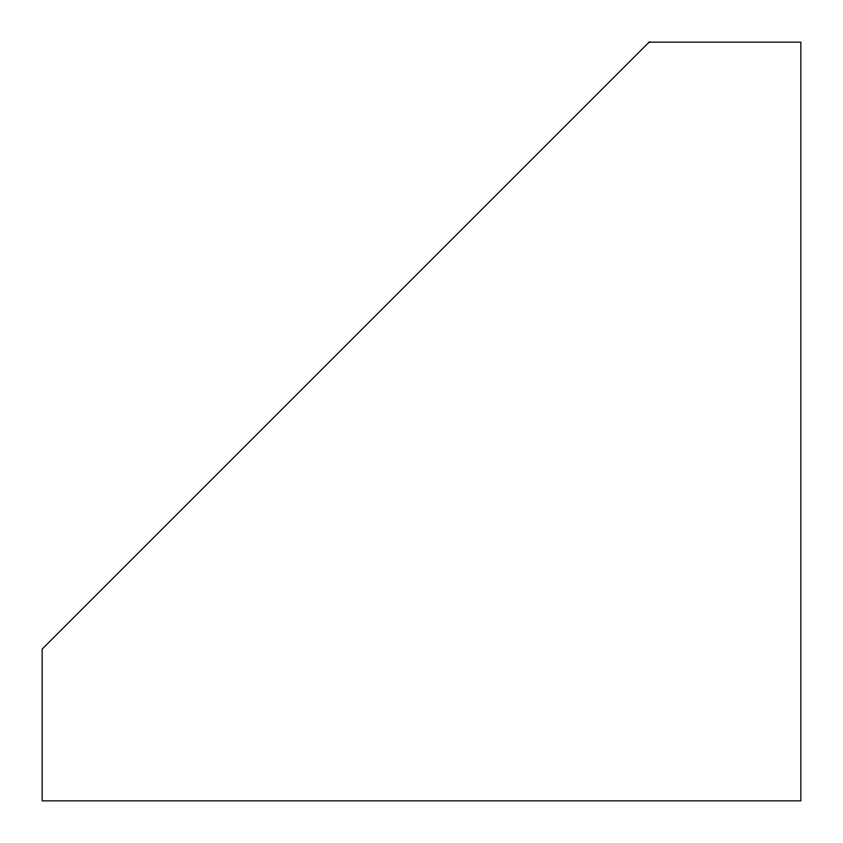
<?xml version="1.0" encoding="UTF-8"?>
<svg xmlns="http://www.w3.org/2000/svg" width="843" height="843" viewBox="0 0 843 843"><rect width="100%" height="100%" fill="white"/><g stroke="black" fill="none" stroke-linecap="round" stroke-linejoin="round"><path stroke-width="1.26" d="M649.11 42.15L42.15 649.11L42.15 800.85L800.85 800.85L800.85 42.15L649.11 42.15"/></g></svg>
